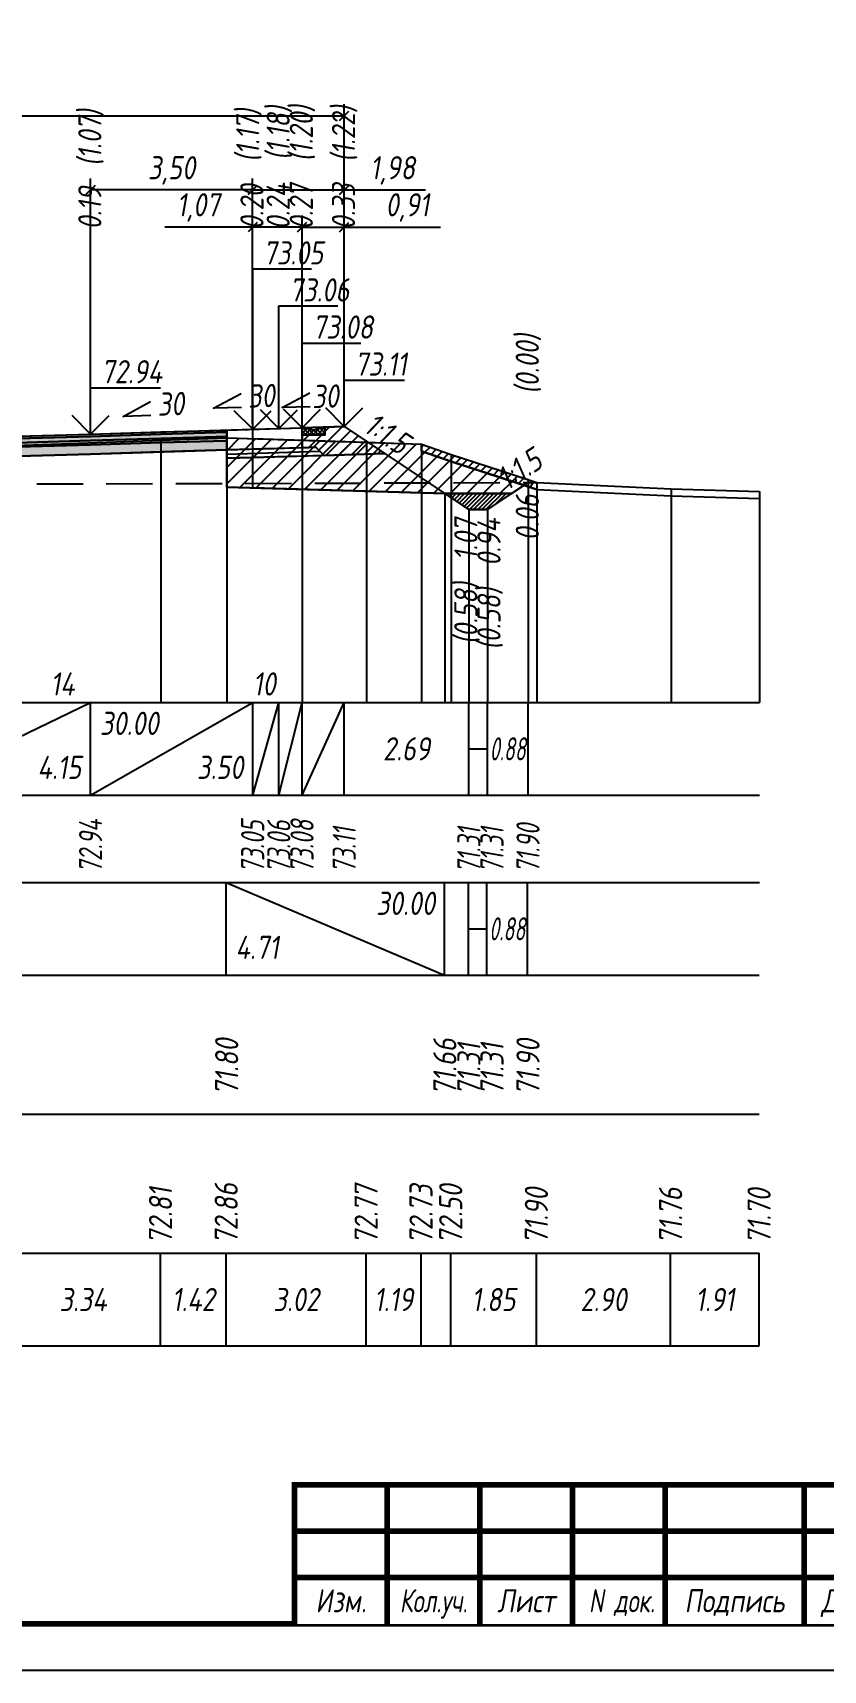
# Model space of a CAD drawing. Extents: x -717 to 1451, y -133302 to 233.
# Drawn here: x 171.7 to 257, y -34755.4 to -34578.7 of the extents above; entities that cross this region are included whole.
import ezdxf
from ezdxf.enums import TextEntityAlignment as Align

# ---------------------------------------------------------------- set-up
doc = ezdxf.new("R2010")
doc.units = 0
doc.linetypes.add('штриховая', pattern=[0.75, 0.5, -0.25])
for name, color, linetype in [('Зарамочное оформление', 7, 'Continuous'), ('Интерполированный поперечник', 2, 'Continuous'), ('Код_510', 7, 'Continuous'), ('Код_514', 1, 'Continuous'), ('Код_516', 1, 'Continuous'), ('Контур_0', 7, 'Continuous'), ('Контур_2521', 7, 'Continuous'), ('Контур_2564', 7, 'Continuous'), ('Контур_2660', 7, 'Continuous'), ('Контур_2665', 7, 'Continuous'), ('Контур_400', 7, 'Continuous'), ('Контур_508', 7, 'Continuous'), ('Контур_512', 7, 'Continuous'), ('Контур_513', 7, 'Continuous'), ('Контур_818', 7, 'Continuous'), ('Красный поперечник', 1, 'Continuous'), ('Объём_2501', 7, 'Continuous'), ('Объём_2564', 7, 'Continuous'), ('Объём_2650', 7, 'Continuous'), ('Объём_2660', 7, 'Continuous'), ('Объём_2661', 7, 'Continuous'), ('Объём_2662', 7, 'Continuous'), ('Объём_2663', 7, 'Continuous'), ('Объём_2664', 7, 'Continuous'), ('Объём_2665', 7, 'Continuous'), ('Объём_2666', 7, 'Continuous'), ('Объём_2667', 7, 'Continuous'), ('Объём_2668', 7, 'Continuous'), ('Объём_2669', 7, 'Continuous'), ('Объём_2675', 7, 'Continuous'), ('Объём_2753', 7, 'Continuous'), ('Откосы', 7, 'Continuous'), ('Отметки покрытия', 7, 'Continuous'), ('Рабочие отметки', 7, 'Continuous'), ('Рабочие отметки доп.', 7, 'Continuous'), ('Слои выравнивания', 7, 'Continuous'), ('Таблица', 7, 'Continuous'), ('Уклоны проезжей части', 7, 'Continuous'), ('Черный поперечник', 3, 'Continuous')]:
    doc.layers.add(name, color=color, linetype=linetype)
for name, color, linetype, true_color in [('Контур_2540', 2, 'Continuous', 0xffff00), ('Контур_2560', 2, 'Continuous', 0xffff00), ('Контур_2561', 7, 'Continuous', 0xff8040), ('Контур_2562', 3, 'Continuous', 0x00ff00), ('Контур_2563', 7, 'Continuous', 0xff8000), ('Контур_2570', 7, 'Continuous', 0x80ff00), ('Контур_2725', 7, 'Continuous', 0x323232), ('Контур_2736', 4, 'Continuous', 0x00ffff), ('Контур_2737', 4, 'Continuous', 0x00ffff), ('Контур_2738', 4, 'Continuous', 0x00ffff), ('Контур_2739', 4, 'Continuous', 0x00ffff), ('Контур_2741', 4, 'Continuous', 0x00ffff), ('Контур_2742', 4, 'Continuous', 0x00ffff), ('Контур_2743', 4, 'Continuous', 0x00ffff), ('Контур_2744', 7, 'Continuous', 0xa4ffff), ('Контур_2745', 7, 'Continuous', 0xa4ffff), ('Контур_2747', 4, 'Continuous', 0x00ffff), ('Контур_2748', 4, 'Continuous', 0x00ffff), ('Контур_2749', 4, 'Continuous', 0x00ffff), ('Контур_2750', 4, 'Continuous', 0x00ffff), ('Контур_2751', 4, 'Continuous', 0x00ffff), ('Контур_2752', 4, 'Continuous', 0x00ffff), ('Контур_2760', 7, 'Continuous', 0x323232), ('Контур_2761', 7, 'Continuous', 0x323232), ('Контур_2762', 7, 'Continuous', 0x323232), ('Контур_2763', 7, 'Continuous', 0x323232), ('Контур_402', 7, 'Continuous', 0xff6464), ('Контур_703', 4, 'Continuous', 0x00ffff), ('Контур_705', 4, 'Continuous', 0x00ffff), ('Контур_707', 4, 'Continuous', 0x00ffff), ('Контур_720', 131, 'Continuous', 0xaaffff), ('Объём_2500', 7, 'Continuous', 0xc0c0c0), ('Объём_2520', 7, 'Continuous', 0x80ffff), ('Объём_2540', 2, 'Continuous', 0xffff00), ('Объём_2560', 2, 'Continuous', 0xffff00), ('Объём_2561', 7, 'Continuous', 0xff8040), ('Объём_2562', 3, 'Continuous', 0x00ff00), ('Объём_2563', 7, 'Continuous', 0xff8000), ('Объём_2570', 7, 'Continuous', 0x80ff00), ('Объём_2600', 7, 'Continuous', 0x808000), ('Объём_2620', 2, 'Continuous', 0xffff00), ('Объём_2746', 2, 'Continuous', 0xffff00)]:
    doc.layers.add(name, color=color, linetype=linetype, true_color=true_color)
doc.styles.get("Standard").update_dxf_attribs({"font": 'txt', "height": 2.5})
doc.styles.add('М', font='romand.shx', dxfattribs={"width": 0.8, "oblique": 10, "height": 2.5})
doc.dimstyles.new('ISO-25', dxfattribs={"dimtxt": 2.5, "dimasz": 2.5, "dimexe": 1.25, "dimexo": 0.625, "dimtad": 1, "dimtxsty": 'Standard', "dimcen": 2.5, "dimadec": 0, "dimazin": 0, "dimtfac": 1, "dimtmove": 0, "dimatfit": 3, "dimfxl": 1, "dimarcsym": 0})

# ---------------------------------------------------------------- blocks, each defined once
blk = doc.blocks.new('_Oblique')
at = {"color": 0, "linetype": 'ByBlock', "lineweight": -2}
blk.add_line((-0.5, -0.5), (0.5, 0.5), dxfattribs=at)
blk = doc.blocks.new('*D801')
at = {"color": 0, "lineweight": -2, "transparency": 16777216}
for p, q in [((200.75, -34620.79), (200.75, -34598.45)), ((205.31, -34620.66), (205.31, -34598.45)), ((200.75, -34599.7), (205.31, -34599.7)), ((205.31, -34599.7), (215.7, -34599.7))]:
    blk.add_line(p, q, dxfattribs=at)
at = {"layer": 'Defpoints', "color": 0, "transparency": 16777216}
for p in [(205.31, -34599.7), (200.75, -34621.42), (205.31, -34621.28)]:
    blk.add_point(p, dxfattribs=at)
at = {"color": 0, "lineweight": -2, "transparency": 16777216, "rotation": 180}
blk.add_blockref('_Oblique', (200.75, -34599.7), dxfattribs=at)
at = {"color": 0, "lineweight": -2, "transparency": 16777216}
blk.add_blockref('_Oblique', (205.31, -34599.7), dxfattribs=at)
at = {"color": 0, "transparency": 16777216, "insert": (212.13, -34597.59), "char_height": 2.5, "width": 8.75, "attachment_point": 5, "style": 'М'}
blk.add_mtext('0,91', dxfattribs=at)
blk = doc.blocks.new('*D803')
at = {"color": 0, "lineweight": -2, "transparency": 16777216}
for p, q in [((195.42, -34620.95), (195.42, -34598.45)), ((200.75, -34620.79), (200.75, -34598.45)), ((195.42, -34599.7), (185.93, -34599.7)), ((200.75, -34599.7), (195.42, -34599.7))]:
    blk.add_line(p, q, dxfattribs=at)
at = {"layer": 'Defpoints', "color": 0, "transparency": 16777216}
for p in [(200.75, -34599.7), (195.42, -34621.58), (200.75, -34621.42)]:
    blk.add_point(p, dxfattribs=at)
at = {"color": 0, "lineweight": -2, "transparency": 16777216, "rotation": 180}
blk.add_blockref('_Oblique', (195.42, -34599.7), dxfattribs=at)
at = {"color": 0, "lineweight": -2, "transparency": 16777216}
blk.add_blockref('_Oblique', (200.75, -34599.7), dxfattribs=at)
at = {"color": 0, "transparency": 16777216, "insert": (189.56, -34597.59), "char_height": 2.5, "width": 8.75, "attachment_point": 5, "style": 'М'}
blk.add_mtext('1,07', dxfattribs=at)
blk = doc.blocks.new('*D805')
at = {"color": 0, "lineweight": -2, "transparency": 16777216}
for p, q in [((177.92, -34621.48), (177.92, -34594.45)), ((195.42, -34620.95), (195.42, -34594.45)), ((195.42, -34595.7), (177.92, -34595.7))]:
    blk.add_line(p, q, dxfattribs=at)
at = {"layer": 'Defpoints', "color": 0, "transparency": 16777216}
for p in [(177.92, -34595.7), (195.42, -34621.58), (177.92, -34622.1)]:
    blk.add_point(p, dxfattribs=at)
at = {"color": 0, "lineweight": -2, "transparency": 16777216, "rotation": 180}
blk.add_blockref('_Oblique', (177.92, -34595.7), dxfattribs=at)
at = {"color": 0, "lineweight": -2, "transparency": 16777216}
blk.add_blockref('_Oblique', (195.42, -34595.7), dxfattribs=at)
at = {"color": 0, "transparency": 16777216, "insert": (186.67, -34593.59), "char_height": 2.5, "width": 9.5833, "attachment_point": 5, "style": 'М'}
blk.add_mtext('3,50', dxfattribs=at)
blk = doc.blocks.new('*D806')
at = {"color": 0, "lineweight": -2, "transparency": 16777216}
for p, q in [((195.42, -34620.95), (195.42, -34594.45)), ((205.31, -34620.66), (205.31, -34594.45)), ((195.42, -34595.7), (205.31, -34595.7)), ((205.31, -34595.7), (214.08, -34595.7))]:
    blk.add_line(p, q, dxfattribs=at)
at = {"layer": 'Defpoints', "color": 0, "transparency": 16777216}
for p in [(195.42, -34595.7), (195.42, -34621.58), (205.31, -34621.28)]:
    blk.add_point(p, dxfattribs=at)
at = {"color": 0, "lineweight": -2, "transparency": 16777216, "rotation": 180}
blk.add_blockref('_Oblique', (195.42, -34595.7), dxfattribs=at)
at = {"color": 0, "lineweight": -2, "transparency": 16777216}
blk.add_blockref('_Oblique', (205.31, -34595.7), dxfattribs=at)
at = {"color": 0, "transparency": 16777216, "insert": (210.53, -34593.59), "char_height": 2.5, "width": 9.1667, "attachment_point": 5, "style": 'М'}
blk.add_mtext('1,98', dxfattribs=at)
blk = doc.blocks.new('*D808')
at = {"color": 0, "lineweight": -2, "transparency": 16777216}
for p, q in [((109.42, -34623.56), (109.42, -34586.45)), ((109.42, -34587.7), (205.31, -34587.7)), ((205.31, -34620.66), (205.31, -34586.45))]:
    blk.add_line(p, q, dxfattribs=at)
at = {"layer": 'Defpoints', "color": 0, "transparency": 16777216}
for p in [(205.31, -34587.7), (205.31, -34621.28), (109.42, -34624.18)]:
    blk.add_point(p, dxfattribs=at)
at = {"color": 0, "lineweight": -2, "transparency": 16777216, "rotation": 180}
blk.add_blockref('_Oblique', (109.42, -34587.7), dxfattribs=at)
at = {"color": 0, "lineweight": -2, "transparency": 16777216}
blk.add_blockref('_Oblique', (205.31, -34587.7), dxfattribs=at)
at = {"color": 0, "transparency": 16777216, "insert": (157.37, -34585.59), "char_height": 2.5, "width": 10.8333, "attachment_point": 5, "style": 'М'}
blk.add_mtext('19,18', dxfattribs=at)
blk = doc.blocks.new('Штамп')
at = {"linetype": 'Continuous'}
blk.add_wipeout([(199.95, -411.25), (384.95, -411.25), (384.95, -426.25), (199.95, -426.25)], dxfattribs=at).dxf.layer = 'Зарамочное оформление'
at = {"layer": 'Зарамочное оформление', "linetype": 'Continuous', "lineweight": -3, "const_width": 0.6, "flags": 128}
for points in [[(199.95, -426.25), (199.95, -411.25), (384.95, -411.25)], [(209.95, -411.25), (209.95, -426.25)], [(219.95, -411.25), (219.95, -426.25)], [(229.95, -411.25), (229.95, -426.25)], [(239.95, -411.25), (239.95, -426.25)], [(254.95, -411.25), (254.95, -426.25)], [(199.95, -416.25), (264.95, -416.25)], [(199.95, -421.25), (264.95, -421.25)]]:
    blk.add_lwpolyline(points, dxfattribs=at)
at = {"layer": 'Зарамочное оформление', "linetype": 'Continuous', "style": 'М', "oblique": 10}
for s, width, p in [('Изм.', 0.8, (204.95, -423.75)), ('Кол.уч.', 0.7, (214.95, -423.75)), ('Лист', 0.8, (224.95, -423.75)), ('N док.', 0.7, (235.28, -423.75)), ('Подпись', 0.8, (247.45, -423.75)), ('Дата', 0.8, (259.95, -423.75))]:
    blk.add_text(s, height=2.5, dxfattribs=dict(at, width=width)).set_placement(p, align=Align.MIDDLE_CENTER)
blk = doc.blocks.new('шифр')
blk.add_blockref('Штамп', (0, -34384))

msp = doc.modelspace()

# ---------------------------------------------------------------- hatches: boundary and pattern name
h = msp.add_hatch()
h.set_pattern_fill('ANSI37', color=256, scale=0.1)
h.set_pattern_definition([(45, (202.01033, -34621.60437), (-0.22451, 0.22451), []), (135, (202.01033, -34621.60437), (-0.22451, -0.22451), [])])
h.paths.add_polyline_path([(200.753, -34621.354), (200.753, -34622.107), (203.253, -34622.107), (203.253, -34621.28), (202.003, -34621.604)])
at = {"transparency": 33554681}
h = msp.add_hatch(dxfattribs=at)
h.set_pattern_fill('ANGLE', color=256)
h.set_pattern_definition([(0, (0, -7e-11), (0, 6.985), [5.08, -1.905]), (90, (0, -7e-11), (-6.985, 4e-16), [5.08, -1.905])])
h.paths.add_polyline_path([(216.169, -34628.459), (223.357, -34628.459), (220.763, -34630.189), (218.763, -34630.189)], flags=17)
h.paths.add_polyline_path([(216.169, -34628.459), (223.357, -34628.459), (220.763, -34630.189), (218.763, -34630.189)], flags=17)
h.paths.add_polyline_path([(220.763, -34630.189), (223.357, -34628.459)], flags=0)
at = {"layer": 'Объём_2563'}
h = msp.add_hatch(dxfattribs=at)
h.set_pattern_fill('ANSI31', color=256, scale=0.3)
h.paths.add_polyline_path([(203.253, -34621.28), (205.308, -34621.218), (209.686, -34624.137), (203.127, -34624.334), (202.253, -34623.46), (200.753, -34623.505), (200.753, -34622.107), (203.253, -34622.107)])
at = {"layer": 'Объём_2570'}
h = msp.add_hatch(dxfattribs=at)
h.set_pattern_fill('ANSI31', color=256, scale=0.2)
h.paths.add_polyline_path([(225.148, -34627.699), (216.859, -34624.981), (213.654, -34623.868), (213.654, -34623.118), (216.859, -34624.231), (225.148, -34626.949)])
at = {"layer": 'Объём_2600'}
h = msp.add_hatch(dxfattribs=at)
h.set_pattern_fill('ANSI31', color=6, scale=0.4)
h.paths.add_polyline_path([(223.357, -34628.459), (216.169, -34628.459), (192.622, -34627.753), (192.622, -34622.437), (213.654, -34623.118), (213.654, -34623.868), (216.859, -34624.981), (224.712, -34627.556)])
h = msp.add_hatch(dxfattribs=at)
h.set_pattern_fill('HONEY', color=5, scale=0.3)
h.paths.add_polyline_path([(225.148, -34627.265), (226.103, -34627.263), (226.103, -34628.013), (224.712, -34627.556)])
at = {"layer": 'Объём_2620'}
h = msp.add_hatch(dxfattribs=at)
h.set_pattern_fill('ANSI31', color=2, scale=0.1)
h.set_pattern_definition([(45, (-10.55497, -7e-11), (-0.224506403, 0.224506403), [])])
h.paths.add_polyline_path([(216.169, -34628.459), (223.357, -34628.459), (220.763, -34630.189), (218.763, -34630.189)])
h.paths.add_polyline_path([(216.169, -34628.459), (218.763, -34630.189)], flags=17)
at = {"layer": 'Слои выравнивания'}
for color, points in [(2, [(157.175, -34622.64), (168.818, -34622.303), (177.925, -34622.04), (185.526, -34621.812), (192.622, -34621.599), (192.622, -34621.849), (185.526, -34622.062), (177.925, -34622.29), (168.818, -34622.553), (157.175, -34622.89)]), (3, [(157.175, -34622.89), (168.818, -34622.553), (177.925, -34622.29), (185.526, -34622.062), (192.622, -34621.849), (192.622, -34622.299), (185.526, -34622.512), (177.925, -34622.74), (168.818, -34623.003), (157.175, -34623.34)]), (4, [(157.175, -34623.34), (168.818, -34623.003), (177.925, -34622.74), (185.526, -34622.512), (192.622, -34622.299), (192.622, -34622.749), (185.526, -34622.962), (177.925, -34623.19), (168.818, -34623.453), (157.175, -34623.79)]), (5, [(157.175, -34623.79), (168.818, -34623.453), (177.925, -34623.19), (185.526, -34622.962), (192.622, -34622.749), (192.622, -34623.749), (185.526, -34623.962), (177.925, -34624.19), (168.818, -34624.453), (157.175, -34624.79)])]:
    msp.add_hatch(color=color, dxfattribs=at).paths.add_polyline_path(points)

# ---------------------------------------------------------------- linework, layer by layer
at = {"flags": 128}
msp.add_lwpolyline([(-30.054, -34755.421), (389.946, -34755.421), (389.946, -34458.421), (-30.054, -34458.421)], close=True, dxfattribs=at)
at = {"const_width": 0.6, "flags": 128}
msp.add_lwpolyline([(-10.054, -34750.421), (384.946, -34750.421), (384.946, -34463.421), (-10.054, -34463.421)], close=True, dxfattribs=at)
msp.add_lwpolyline([(200.753, -34621.354), (200.753, -34622.107), (203.253, -34622.107), (203.253, -34621.28), (202.003, -34621.604), (200.753, -34621.354)])
at = {"layer": 'Код_510'}
for p, q in [((185.472, -34720.421), (185.472, -34710.421)), ((192.568, -34720.421), (192.568, -34710.421)), ((207.67, -34720.421), (207.67, -34710.421)), ((213.599, -34720.421), (213.599, -34710.421)), ((216.805, -34720.421), (216.805, -34710.421)), ((226.049, -34720.421), (226.049, -34710.421)), ((240.544, -34720.421), (240.544, -34710.421)), ((250.094, -34720.421), (250.094, -34710.421))]:
    msp.add_line(p, q, dxfattribs=at)
at = {"layer": 'Код_514'}
for p, q in [((157.175, -34661), (177.925, -34651)), ((177.925, -34661), (177.925, -34651)), ((177.925, -34661), (195.425, -34651)), ((195.425, -34661), (195.425, -34651)), ((195.425, -34661), (198.253, -34651)), ((198.253, -34661), (198.253, -34651)), ((198.253, -34661), (200.753, -34651)), ((200.753, -34661), (200.753, -34651)), ((200.753, -34661), (205.308, -34651)), ((205.308, -34661), (205.308, -34651)), ((218.763, -34661), (218.763, -34651)), ((220.763, -34661), (220.763, -34651)), ((225.148, -34661), (225.148, -34651)), ((218.763, -34656), (220.763, -34656))]:
    msp.add_line(p, q, dxfattribs=at)
at = {"layer": 'Код_516'}
for p, q in [((192.568, -34680.421), (192.568, -34670.421)), ((192.568, -34670.421), (216.115, -34680.421)), ((216.115, -34680.421), (216.115, -34670.421)), ((218.709, -34680.421), (218.709, -34670.421)), ((220.709, -34680.421), (220.709, -34670.421)), ((225.094, -34680.421), (225.094, -34670.421)), ((218.709, -34675.421), (220.709, -34675.421))]:
    msp.add_line(p, q, dxfattribs=at)
at = {"layer": 'Контур_0', "flags": 128}
for points in [[(192.622, -34621.599), (200.753, -34621.355), (200.753, -34623.505), (192.622, -34623.749), (192.622, -34621.599), (192.622, -34621.599)], [(205.308, -34621.218), (214.425, -34627.296), (214.425, -34627.296), (214.425, -34627.296), (214.425, -34627.296), (214.425, -34627.296), (214.425, -34627.296), (214.425, -34627.296), (214.425, -34627.296), (214.425, -34627.296), (214.425, -34627.296), (214.425, -34627.296), (214.425, -34627.296), (214.425, -34627.296), (214.425, -34627.296), (218.763, -34630.189)], [(205.308, -34621.218), (214.425, -34627.296), (214.425, -34627.296), (214.425, -34627.296), (214.425, -34627.296), (214.425, -34627.296), (214.425, -34627.296), (214.425, -34627.296), (214.425, -34627.296), (214.425, -34627.296), (214.425, -34627.296), (214.425, -34627.296), (214.425, -34627.296), (214.425, -34627.296), (214.425, -34627.296), (218.763, -34630.189), (220.763, -34630.189), (225.148, -34627.265), (225.148, -34627.265), (225.148, -34627.265), (225.148, -34627.265), (225.148, -34627.265), (225.148, -34627.265), (225.148, -34627.265), (225.148, -34627.265), (225.148, -34627.265), (225.148, -34627.265), (225.148, -34627.265), (225.148, -34627.265), (225.148, -34627.265)], [(200.753, -34624.405), (192.622, -34624.649), (192.622, -34623.749), (202.253, -34623.46), (203.127, -34624.334), (200.753, -34624.405), (200.753, -34624.405)], [(200.753, -34623.505), (202.253, -34623.46), (203.127, -34624.334), (209.686, -34624.137)]]:
    msp.add_lwpolyline(points, dxfattribs=at)
at = {"layer": 'Контур_2521', "color": 250, "flags": 128}
msp.add_lwpolyline([(192.622, -34624.199), (202.69, -34623.897)], dxfattribs=at)
at = {"layer": 'Контур_2540', "flags": 128}
msp.add_lwpolyline([(195.425, -34624.565), (209.686, -34624.137), (216.169, -34628.459), (192.622, -34627.753), (192.622, -34624.649), (195.425, -34624.565), (195.425, -34624.565)], dxfattribs=at)
at = {"layer": 'Контур_2560', "flags": 128}
msp.add_lwpolyline([(200.753, -34621.355), (205.308, -34621.218), (205.308, -34621.218), (205.308, -34621.218)], dxfattribs=at)
at = {"layer": 'Контур_2561', "flags": 128}
msp.add_lwpolyline([(200.753, -34621.355), (200.753, -34621.355), (205.308, -34621.218), (205.308, -34621.218), (200.753, -34621.355)], dxfattribs=at)
at = {"layer": 'Контур_2562', "flags": 128}
msp.add_lwpolyline([(205.308, -34621.218), (205.308, -34621.218), (205.308, -34621.218), (205.308, -34621.218), (205.308, -34621.218)], dxfattribs=at)
at = {"layer": 'Контур_2563', "flags": 128}
msp.add_lwpolyline([(200.753, -34621.355), (205.308, -34621.218), (209.686, -34624.137), (203.127, -34624.334), (202.253, -34623.46), (200.753, -34623.505), (200.753, -34621.355), (200.753, -34621.355)], dxfattribs=at)
at = {"layer": 'Контур_2564', "flags": 128}
msp.add_lwpolyline([(200.753, -34621.355), (205.308, -34621.218)], dxfattribs=at)
at = {"layer": 'Контур_2570', "flags": 128}
msp.add_lwpolyline([(168.818, -34623.304), (185.526, -34622.691), (192.622, -34622.437), (207.724, -34622.923), (213.654, -34623.118), (213.654, -34623.868), (216.859, -34624.981), (226.103, -34628.013), (226.103, -34628.013), (240.599, -34628.688), (250.148, -34628.981)], dxfattribs=at)
at = {"layer": 'Контур_2660', "flags": 128}
msp.add_lwpolyline([(192.622, -34627.753), (216.169, -34628.459)], dxfattribs=at)
at = {"layer": 'Контур_2665', "flags": 128}
msp.add_lwpolyline([(205.308, -34621.218), (205.308, -34621.218)], dxfattribs=at)
at = {"layer": 'Контур_2725', "flags": 128}
msp.add_lwpolyline([(143.251, -34625.192), (150.349, -34624.987), (156.986, -34624.795), (157.175, -34624.79), (168.818, -34624.453), (177.925, -34624.19), (185.526, -34623.962), (192.622, -34623.749)], dxfattribs=at)
at = {"layer": 'Контур_2736', "flags": 128}
for points in [[(205.308, -34621.218), (214.425, -34627.296)], [(214.425, -34627.296), (218.763, -34630.189)]]:
    msp.add_lwpolyline(points, dxfattribs=at)
at = {"layer": 'Контур_2737', "flags": 128}
msp.add_lwpolyline([(214.425, -34627.296), (214.425, -34627.296)], dxfattribs=at)
at = {"layer": 'Контур_2738', "flags": 128}
msp.add_lwpolyline([(214.425, -34627.296), (214.425, -34627.296)], dxfattribs=at)
at = {"layer": 'Контур_2739', "flags": 128}
msp.add_lwpolyline([(214.425, -34627.296), (214.425, -34627.296)], dxfattribs=at)
at = {"layer": 'Контур_2741', "flags": 128}
msp.add_lwpolyline([(225.148, -34627.265), (225.148, -34627.265)], dxfattribs=at)
at = {"layer": 'Контур_2742', "flags": 128}
msp.add_lwpolyline([(225.148, -34627.265), (225.148, -34627.265)], dxfattribs=at)
at = {"layer": 'Контур_2743', "flags": 128}
msp.add_lwpolyline([(225.148, -34627.265), (225.148, -34627.265)], dxfattribs=at)
at = {"layer": 'Контур_2744', "flags": 128}
msp.add_lwpolyline([(225.148, -34627.265), (225.148, -34627.265)], dxfattribs=at)
msp.add_lwpolyline([(225.148, -34627.265), (225.148, -34627.265)], dxfattribs=at)
msp.add_lwpolyline([(225.148, -34627.265), (225.148, -34627.265)], dxfattribs=at)
msp.add_lwpolyline([(225.148, -34627.265), (225.148, -34627.265)], dxfattribs=at)
msp.add_lwpolyline([(225.148, -34627.265), (225.148, -34627.265)], dxfattribs=at)
msp.add_lwpolyline([(225.148, -34627.265), (225.148, -34627.265)], dxfattribs=at)
at = {"layer": 'Контур_2745', "flags": 128}
msp.add_lwpolyline([(214.425, -34627.296), (214.425, -34627.296)], dxfattribs=at)
msp.add_lwpolyline([(214.425, -34627.296), (214.425, -34627.296)], dxfattribs=at)
msp.add_lwpolyline([(214.425, -34627.296), (214.425, -34627.296)], dxfattribs=at)
msp.add_lwpolyline([(214.425, -34627.296), (214.425, -34627.296)], dxfattribs=at)
msp.add_lwpolyline([(214.425, -34627.296), (214.425, -34627.296)], dxfattribs=at)
msp.add_lwpolyline([(214.425, -34627.296), (214.425, -34627.296)], dxfattribs=at)
at = {"layer": 'Контур_2747', "flags": 128}
msp.add_lwpolyline([(214.425, -34627.296), (214.425, -34627.296)], dxfattribs=at)
at = {"layer": 'Контур_2748', "flags": 128}
msp.add_lwpolyline([(214.425, -34627.296), (214.425, -34627.296)], dxfattribs=at)
at = {"layer": 'Контур_2749', "flags": 128}
msp.add_lwpolyline([(214.425, -34627.296), (214.425, -34627.296)], dxfattribs=at)
at = {"layer": 'Контур_2750', "flags": 128}
msp.add_lwpolyline([(225.148, -34627.265), (225.148, -34627.265)], dxfattribs=at)
at = {"layer": 'Контур_2751', "flags": 128}
msp.add_lwpolyline([(225.148, -34627.265), (225.148, -34627.265)], dxfattribs=at)
at = {"layer": 'Контур_2752', "flags": 128}
msp.add_lwpolyline([(225.148, -34627.265), (225.148, -34627.265)], dxfattribs=at)
at = {"layer": 'Контур_2760', "flags": 128}
msp.add_lwpolyline([(143.251, -34623.042), (150.349, -34622.837), (156.986, -34622.645), (157.175, -34622.64), (168.818, -34622.303), (177.925, -34622.04), (185.526, -34621.812), (192.622, -34621.599)], dxfattribs=at)
at = {"layer": 'Контур_2761', "flags": 128}
msp.add_lwpolyline([(143.251, -34623.292), (150.349, -34623.087), (156.986, -34622.895), (157.175, -34622.89), (168.818, -34622.553), (177.925, -34622.29), (185.526, -34622.062), (192.622, -34621.849)], dxfattribs=at)
at = {"layer": 'Контур_2762', "flags": 128}
msp.add_lwpolyline([(143.251, -34623.742), (150.349, -34623.537), (156.986, -34623.345), (157.175, -34623.34), (168.818, -34623.003), (177.925, -34622.74), (185.526, -34622.512), (192.622, -34622.299)], dxfattribs=at)
at = {"layer": 'Контур_2763', "flags": 128}
msp.add_lwpolyline([(143.251, -34624.192), (150.349, -34623.987), (156.986, -34623.795), (157.175, -34623.79), (168.818, -34623.453), (177.925, -34623.19), (185.526, -34622.962), (192.622, -34622.749)], dxfattribs=at)
at = {"layer": 'Контур_400', "flags": 128}
msp.add_lwpolyline([(157.175, -34622.64), (177.925, -34622.04), (195.425, -34621.515), (195.425, -34621.515), (195.425, -34621.515), (195.425, -34621.515), (198.253, -34621.43), (198.253, -34621.43), (200.753, -34621.355)], dxfattribs=at)
at = {"layer": 'Контур_402', "flags": 128}
msp.add_lwpolyline([(105, -34628.255), (143.251, -34627.107), (143.251, -34625.192), (157.175, -34624.79), (177.925, -34624.19), (192.622, -34623.749), (192.622, -34627.753), (216.169, -34628.459)], dxfattribs=at)
at = {"layer": 'Контур_508', "flags": 128}
msp.add_lwpolyline([(105, -34628.255), (143.251, -34627.107), (143.251, -34625.192), (157.175, -34624.79), (177.925, -34624.19), (192.622, -34623.749), (192.622, -34627.753), (216.169, -34628.459), (218.763, -34630.189), (220.763, -34630.189), (225.148, -34627.265)], dxfattribs=at)
at = {"layer": 'Контур_512', "flags": 128}
msp.add_lwpolyline([(192.622, -34627.753), (216.169, -34628.459), (218.763, -34630.189), (220.763, -34630.189), (225.148, -34627.265)], dxfattribs=at)
at = {"layer": 'Контур_513', "flags": 128}
msp.add_lwpolyline([(105, -34628.255), (143.251, -34627.107), (143.251, -34625.192), (157.175, -34624.79), (177.925, -34624.19), (192.622, -34623.749), (192.622, -34627.753), (216.169, -34628.459), (218.763, -34630.189), (220.763, -34630.189), (225.148, -34627.265)], dxfattribs=at)
at = {"layer": 'Контур_703', "flags": 128}
msp.add_lwpolyline([(205.308, -34621.218), (214.425, -34627.296)], dxfattribs=at)
at = {"layer": 'Контур_705', "flags": 128}
msp.add_lwpolyline([(214.425, -34627.296), (214.425, -34627.296)], dxfattribs=at)
at = {"layer": 'Контур_707', "flags": 128}
msp.add_lwpolyline([(220.763, -34630.189), (225.148, -34627.265)], dxfattribs=at)
at = {"layer": 'Контур_720', "flags": 128}
msp.add_lwpolyline([(218.763, -34630.189), (220.763, -34630.189)], dxfattribs=at)
at = {"layer": 'Контур_818', "flags": 128}
msp.add_lwpolyline([(105, -34627.82), (112.119, -34628.342), (112.119, -34628.342), (116.806, -34627.243), (118.997, -34626.741), (118.997, -34625.991), (136.957, -34624.709), (143.251, -34624.37), (150.349, -34624.071), (157.175, -34623.787), (168.818, -34623.304), (185.526, -34622.691), (192.622, -34622.437), (207.724, -34622.923), (213.654, -34623.118), (213.654, -34623.868), (216.859, -34624.981), (225.148, -34627.699)], dxfattribs=at)
at = {"layer": 'Красный поперечник'}
for p, q in [((177.925, -34622.04), (195.425, -34621.515)), ((195.425, -34621.515), (198.253, -34621.43)), ((198.253, -34621.43), (200.753, -34621.355)), ((200.753, -34621.355), (205.308, -34621.218)), ((205.308, -34621.218), (218.763, -34630.189)), ((157.175, -34622.64), (177.925, -34622.04)), ((192.622, -34627.753), (192.622, -34651)), ((216.169, -34628.459), (216.169, -34651)), ((220.763, -34630.189), (225.148, -34627.265)), ((225.148, -34627.265), (225.148, -34651)), ((218.763, -34630.189), (218.763, -34651)), ((218.763, -34630.189), (220.763, -34630.189)), ((220.763, -34630.189), (220.763, -34651))]:
    msp.add_line(p, q, dxfattribs=at)
at = {"layer": 'Объём_2500', "flags": 128}
for points in [[(192.622, -34621.599), (200.753, -34621.355), (200.753, -34623.505), (192.622, -34623.749), (192.622, -34621.599), (192.622, -34621.599)], [(195.425, -34621.515), (200.753, -34621.355), (200.753, -34623.505), (195.425, -34623.665), (195.425, -34621.515)]]:
    msp.add_lwpolyline(points, dxfattribs=at)
at = {"layer": 'Объём_2501', "flags": 128}
for points in [[(157.175, -34622.64), (177.925, -34622.04), (195.425, -34621.515), (195.425, -34621.515), (195.425, -34621.515), (195.425, -34621.515), (198.253, -34621.43), (198.253, -34621.43), (200.753, -34621.355)], [(195.425, -34621.515), (198.253, -34621.43), (198.253, -34621.43), (200.753, -34621.355)]]:
    msp.add_lwpolyline(points, dxfattribs=at)
at = {"layer": 'Объём_2520', "color": 250, "flags": 128}
for points in [[(200.753, -34624.405), (192.622, -34624.649), (192.622, -34623.749), (202.253, -34623.46), (203.127, -34624.334), (200.753, -34624.405), (200.753, -34624.405)], [(195.425, -34623.665), (202.253, -34623.46), (203.127, -34624.334), (200.753, -34624.405), (200.753, -34624.405), (200.753, -34624.405), (195.425, -34624.565), (195.425, -34623.665)]]:
    msp.add_lwpolyline(points, dxfattribs=at)
at = {"layer": 'Объём_2540', "flags": 128}
for points in [[(195.425, -34624.565), (209.686, -34624.137), (216.169, -34628.459), (192.622, -34627.753), (192.622, -34624.649), (195.425, -34624.565), (195.425, -34624.565)], [(195.425, -34624.565), (209.686, -34624.137), (216.169, -34628.459), (195.425, -34627.837), (195.425, -34624.565)]]:
    msp.add_lwpolyline(points, dxfattribs=at)
at = {"layer": 'Объём_2560', "flags": 128}
msp.add_lwpolyline([(200.753, -34621.355), (205.308, -34621.218), (205.308, -34621.218), (205.308, -34621.218)], dxfattribs=at)
msp.add_lwpolyline([(200.753, -34621.355), (205.308, -34621.218), (205.308, -34621.218), (205.308, -34621.218)], dxfattribs=at)
at = {"layer": 'Объём_2561', "flags": 128}
msp.add_lwpolyline([(200.753, -34621.355), (200.753, -34621.355), (205.308, -34621.218), (205.308, -34621.218), (200.753, -34621.355)], dxfattribs=at)
msp.add_lwpolyline([(200.753, -34621.355), (200.753, -34621.355), (205.308, -34621.218), (205.308, -34621.218), (200.753, -34621.355)], dxfattribs=at)
at = {"layer": 'Объём_2562', "flags": 128}
msp.add_lwpolyline([(205.308, -34621.218), (205.308, -34621.218), (205.308, -34621.218), (205.308, -34621.218), (205.308, -34621.218)], dxfattribs=at)
msp.add_lwpolyline([(205.308, -34621.218), (205.308, -34621.218), (205.308, -34621.218), (205.308, -34621.218), (205.308, -34621.218)], dxfattribs=at)
at = {"layer": 'Объём_2563', "color": 250, "flags": 128}
for points in [[(200.753, -34621.355), (205.308, -34621.218), (209.686, -34624.137), (203.127, -34624.334), (202.253, -34623.46), (200.753, -34623.505), (200.753, -34621.355), (200.753, -34621.355)], [(203.253, -34621.28), (205.308, -34621.218), (209.686, -34624.137), (203.127, -34624.334), (202.253, -34623.46), (200.753, -34623.505), (200.753, -34622.107), (203.253, -34622.107), (203.253, -34621.28), (203.253, -34621.28)]]:
    msp.add_lwpolyline(points, dxfattribs=at)
at = {"layer": 'Объём_2564', "flags": 128}
msp.add_lwpolyline([(200.753, -34621.355), (205.308, -34621.218)], dxfattribs=at)
msp.add_lwpolyline([(200.753, -34621.355), (205.308, -34621.218)], dxfattribs=at)
at = {"layer": 'Объём_2570', "flags": 128}
msp.add_lwpolyline([(225.148, -34627.699), (216.859, -34624.981), (213.654, -34623.868), (213.654, -34623.118), (216.859, -34624.231), (225.148, -34626.949), (225.148, -34627.699), (225.148, -34627.699)], dxfattribs=at)
msp.add_lwpolyline([(225.148, -34627.699), (216.859, -34624.981), (213.654, -34623.868), (213.654, -34623.118), (216.859, -34624.231), (225.148, -34626.949), (225.148, -34627.699), (225.148, -34627.699)], dxfattribs=at)
at = {"layer": 'Объём_2600', "color": 5, "flags": 128}
msp.add_lwpolyline([(225.148, -34627.265), (226.103, -34627.263), (226.103, -34628.013), (224.712, -34627.556), (225.148, -34627.265), (225.148, -34627.265)], dxfattribs=at)
msp.add_lwpolyline([(225.148, -34627.265), (226.103, -34627.263), (226.103, -34628.013), (224.712, -34627.556), (225.148, -34627.265), (225.148, -34627.265)], dxfattribs=at)
at = {"layer": 'Объём_2620', "flags": 128}
msp.add_lwpolyline([(216.169, -34628.459), (223.357, -34628.459), (220.763, -34630.189), (218.763, -34630.189), (216.169, -34628.459), (216.169, -34628.459)], dxfattribs=at)
msp.add_lwpolyline([(216.169, -34628.459), (223.357, -34628.459), (220.763, -34630.189), (218.763, -34630.189), (216.169, -34628.459), (216.169, -34628.459)], dxfattribs=at)
at = {"layer": 'Объём_2650', "color": 6, "flags": 128}
for points in [[(223.357, -34628.459), (216.169, -34628.459), (192.622, -34627.753), (192.622, -34622.437), (213.654, -34623.118), (213.654, -34623.868), (216.859, -34624.981), (224.712, -34627.556), (223.357, -34628.459), (223.357, -34628.459)], [(195.425, -34622.528), (213.654, -34623.118), (213.654, -34623.868), (216.859, -34624.981), (224.712, -34627.556), (223.357, -34628.459), (223.357, -34628.459), (223.357, -34628.459), (216.169, -34628.459), (195.425, -34627.837), (195.425, -34622.528)]]:
    msp.add_lwpolyline(points, dxfattribs=at)
at = {"layer": 'Объём_2660', "flags": 128}
for points in [[(192.622, -34627.753), (216.169, -34628.459)], [(195.425, -34627.837), (216.169, -34628.459)]]:
    msp.add_lwpolyline(points, dxfattribs=at)
at = {"layer": 'Объём_2661', "flags": 128}
msp.add_lwpolyline([(205.308, -34621.218), (214.425, -34627.296), (216.169, -34628.459)], dxfattribs=at)
msp.add_lwpolyline([(205.308, -34621.218), (214.425, -34627.296), (216.169, -34628.459)], dxfattribs=at)
at = {"layer": 'Объём_2662', "flags": 128}
msp.add_lwpolyline([(223.357, -34628.459), (225.148, -34627.265)], dxfattribs=at)
msp.add_lwpolyline([(223.357, -34628.459), (225.148, -34627.265)], dxfattribs=at)
at = {"layer": 'Объём_2663', "flags": 128}
for points in [[(216.169, -34628.459), (218.763, -34630.189)], [(216.169, -34628.459), (218.763, -34630.189)], [(220.763, -34630.189), (223.357, -34628.459)], [(220.763, -34630.189), (223.357, -34628.459)]]:
    msp.add_lwpolyline(points, dxfattribs=at)
at = {"layer": 'Объём_2664', "flags": 128}
msp.add_lwpolyline([(218.763, -34630.189), (220.763, -34630.189)], dxfattribs=at)
msp.add_lwpolyline([(218.763, -34630.189), (220.763, -34630.189)], dxfattribs=at)
at = {"layer": 'Объём_2665', "flags": 128}
msp.add_lwpolyline([(205.308, -34621.218), (205.308, -34621.218)], dxfattribs=at)
msp.add_lwpolyline([(205.308, -34621.218), (205.308, -34621.218)], dxfattribs=at)
at = {"layer": 'Объём_2666', "flags": 128}
for points in [[(205.308, -34621.218), (214.425, -34627.296)], [(205.308, -34621.218), (214.425, -34627.296)], [(214.425, -34627.296), (216.169, -34628.459)], [(214.425, -34627.296), (216.169, -34628.459)]]:
    msp.add_lwpolyline(points, dxfattribs=at)
at = {"layer": 'Объём_2667', "flags": 128}
for points in [[(214.425, -34627.296), (214.425, -34627.296)], [(214.425, -34627.296), (214.425, -34627.296)], [(225.148, -34627.265), (225.148, -34627.265)], [(225.148, -34627.265), (225.148, -34627.265)]]:
    msp.add_lwpolyline(points, dxfattribs=at)
at = {"layer": 'Объём_2668', "flags": 128}
for points in [[(214.425, -34627.296), (214.425, -34627.296)], [(214.425, -34627.296), (214.425, -34627.296)], [(225.148, -34627.265), (225.148, -34627.265)], [(225.148, -34627.265), (225.148, -34627.265)]]:
    msp.add_lwpolyline(points, dxfattribs=at)
at = {"layer": 'Объём_2669', "flags": 128}
for points in [[(214.425, -34627.296), (214.425, -34627.296)], [(214.425, -34627.296), (214.425, -34627.296)], [(225.148, -34627.265), (225.148, -34627.265)], [(225.148, -34627.265), (225.148, -34627.265)]]:
    msp.add_lwpolyline(points, dxfattribs=at)
at = {"layer": 'Объём_2675', "flags": 128}
for points in [[(214.425, -34627.296), (214.425, -34627.296)], [(214.425, -34627.296), (214.425, -34627.296)], [(214.425, -34627.296), (214.425, -34627.296)], [(214.425, -34627.296), (214.425, -34627.296)], [(214.425, -34627.296), (214.425, -34627.296)], [(214.425, -34627.296), (214.425, -34627.296)], [(214.425, -34627.296), (214.425, -34627.296)], [(214.425, -34627.296), (214.425, -34627.296)], [(214.425, -34627.296), (214.425, -34627.296)], [(214.425, -34627.296), (214.425, -34627.296)], [(214.425, -34627.296), (214.425, -34627.296)], [(214.425, -34627.296), (214.425, -34627.296)], [(225.148, -34627.265), (225.148, -34627.265)], [(225.148, -34627.265), (225.148, -34627.265)], [(225.148, -34627.265), (225.148, -34627.265)], [(225.148, -34627.265), (225.148, -34627.265)], [(225.148, -34627.265), (225.148, -34627.265)], [(225.148, -34627.265), (225.148, -34627.265)], [(225.148, -34627.265), (225.148, -34627.265)], [(225.148, -34627.265), (225.148, -34627.265)], [(225.148, -34627.265), (225.148, -34627.265)], [(225.148, -34627.265), (225.148, -34627.265)], [(225.148, -34627.265), (225.148, -34627.265)], [(225.148, -34627.265), (225.148, -34627.265)]]:
    msp.add_lwpolyline(points, dxfattribs=at)
at = {"layer": 'Объём_2746', "flags": 128}
for points in [[(207.724, -34622.923), (207.873, -34622.928), (216.169, -34628.459), (192.622, -34627.753), (192.622, -34622.437), (207.724, -34622.923), (207.724, -34622.923)], [(195.425, -34622.528), (207.724, -34622.923), (207.724, -34622.923), (207.724, -34622.923), (207.873, -34622.928), (216.169, -34628.459), (195.425, -34627.837), (195.425, -34622.528)]]:
    msp.add_lwpolyline(points, dxfattribs=at)
at = {"layer": 'Объём_2753', "flags": 128}
msp.add_lwpolyline([(192.622, -34621.599), (192.622, -34621.599)], dxfattribs=at)
at = {"layer": 'Откосы', "color": 1, "flags": 128}
for points in [[(194.212, -34619.164), (191.213, -34619.254), (194.167, -34617.664)], [(201.622, -34619.087), (198.623, -34619.177), (201.577, -34617.587)], [(184.44, -34620.034), (181.441, -34620.124), (184.395, -34618.535)]]:
    msp.add_lwpolyline(points, dxfattribs=at)
at = {"layer": 'Отметки покрытия', "color": 1}
for p, q in [((195.425, -34621.515), (195.425, -34604.218)), ((195.425, -34604.218), (201.775, -34604.218)), ((198.253, -34621.43), (198.253, -34608.218)), ((198.253, -34608.218), (204.603, -34608.218)), ((200.753, -34621.355), (200.753, -34612.218)), ((200.753, -34612.218), (207.103, -34612.218)), ((205.308, -34621.218), (205.308, -34616.218)), ((205.308, -34616.218), (211.808, -34616.218)), ((177.925, -34622.04), (177.925, -34617.04)), ((177.925, -34617.04), (185.475, -34617.04)), ((195.425, -34621.515), (193.425, -34619.515)), ((195.425, -34621.515), (197.425, -34619.515)), ((198.253, -34621.43), (196.253, -34619.43)), ((198.253, -34621.43), (200.253, -34619.43)), ((200.753, -34621.355), (198.753, -34619.355)), ((200.753, -34621.355), (202.753, -34619.355)), ((205.308, -34621.218), (203.308, -34619.218)), ((205.308, -34621.218), (207.308, -34619.218)), ((177.925, -34622.04), (175.925, -34620.04)), ((177.925, -34622.04), (179.925, -34620.04))]:
    msp.add_line(p, q, dxfattribs=at)
at = {"layer": 'Слои выравнивания'}
for p, q in [((192.622, -34621.599), (192.622, -34651)), ((200.753, -34621.355), (200.753, -34651))]:
    msp.add_line(p, q, dxfattribs=at)
at = {"layer": 'Слои выравнивания', "color": 2, "flags": 128}
msp.add_lwpolyline([(157.175, -34622.64), (168.818, -34622.303), (177.925, -34622.04), (185.526, -34621.812), (192.622, -34621.599), (192.622, -34621.849), (185.526, -34622.062), (177.925, -34622.29), (168.818, -34622.553), (157.175, -34622.89)], close=True, dxfattribs=at)
at = {"layer": 'Слои выравнивания', "color": 3, "flags": 128}
msp.add_lwpolyline([(157.175, -34622.89), (168.818, -34622.553), (177.925, -34622.29), (185.526, -34622.062), (192.622, -34621.849), (192.622, -34622.299), (185.526, -34622.512), (177.925, -34622.74), (168.818, -34623.003), (157.175, -34623.34)], close=True, dxfattribs=at)
at = {"layer": 'Слои выравнивания', "color": 4, "flags": 128}
msp.add_lwpolyline([(157.175, -34623.34), (168.818, -34623.003), (177.925, -34622.74), (185.526, -34622.512), (192.622, -34622.299), (192.622, -34622.749), (185.526, -34622.962), (177.925, -34623.19), (168.818, -34623.453), (157.175, -34623.79)], close=True, dxfattribs=at)
at = {"layer": 'Слои выравнивания', "color": 5, "flags": 128}
msp.add_lwpolyline([(157.175, -34623.79), (168.818, -34623.453), (177.925, -34623.19), (185.526, -34622.962), (192.622, -34622.749), (192.622, -34623.749), (185.526, -34623.962), (177.925, -34624.19), (168.818, -34624.453), (157.175, -34624.79)], close=True, dxfattribs=at)
at = {"layer": 'Таблица'}
for p, q in [((80, -34651), (250.148, -34651)), ((80, -34661), (250.148, -34661)), ((80, -34670.421), (250.148, -34670.421)), ((79.946, -34680.421), (250.094, -34680.421)), ((79.946, -34695.421), (250.094, -34695.421)), ((79.946, -34710.421), (250.094, -34710.421)), ((79.946, -34720.421), (250.094, -34720.421))]:
    msp.add_line(p, q, dxfattribs=at)
at = {"layer": 'Черный поперечник', "color": 7}
for p, q in [((185.526, -34622.691), (185.526, -34651)), ((192.622, -34622.437), (192.622, -34651)), ((207.724, -34622.923), (207.724, -34651)), ((213.654, -34623.118), (213.654, -34651)), ((216.859, -34624.231), (216.859, -34651)), ((226.103, -34627.263), (226.103, -34651)), ((240.599, -34627.938), (240.599, -34651)), ((250.148, -34628.231), (250.148, -34651))]:
    msp.add_line(p, q, dxfattribs=at)
at = {"layer": 'Черный поперечник', "flags": 128}
msp.add_lwpolyline([(80, -34628.116), (83.893, -34628.104), (90.716, -34628.103), (93.131, -34628.041), (94.751, -34627.773), (101.519, -34626.814), (112.119, -34627.592), (116.806, -34626.493), (118.997, -34625.991), (136.957, -34624.709), (143.251, -34624.37), (150.349, -34624.071), (157.175, -34623.787), (168.818, -34623.304), (185.526, -34622.691), (192.622, -34622.437), (207.724, -34622.923), (213.654, -34623.118), (216.859, -34624.231), (226.103, -34627.263), (240.599, -34627.938), (250.148, -34628.231)], dxfattribs=at)

# ---------------------------------------------------------------- texts
at = {"layer": 'Код_510', "style": 'М', "oblique": 10, "width": 0.8}
for s, p in [('72.86', (192.568, -34709.421)), ('72.77', (207.67, -34709.421)), ('72.73', (213.599, -34709.421)), ('72.50', (216.805, -34709.421)), ('72.81', (185.472, -34709.421)), ('71.90', (226.049, -34709.421)), ('71.76', (240.544, -34709.421)), ('71.70', (250.094, -34709.421))]:
    msp.add_text(s, height=2.5, rotation=90, dxfattribs=at).set_placement(p, align=Align.MIDDLE_LEFT)
for s, p in [('3.34', (177.117, -34715.421)), ('1.42', (189.02, -34715.421)), ('3.02', (200.119, -34715.421)), ('1.19', (210.635, -34715.421)), ('1.85', (221.427, -34715.421)), ('2.90', (233.297, -34715.421)), ('1.91', (245.319, -34715.421))]:
    msp.add_text(s, height=2.5, dxfattribs=at).set_placement(p, align=Align.MIDDLE_CENTER)
at = {"layer": 'Код_514', "style": 'М', "oblique": 10, "width": 0.8}
msp.add_text('30.00', height=2.5, dxfattribs=at).set_placement((178.925, -34652), align=Align.TOP_LEFT)
at = {"layer": 'Код_514', "style": 'М', "oblique": 10}
for s, width, p in [('2.69', 0.8, (212.035, -34656)), ('0.88', 0.6, (222.956, -34656))]:
    msp.add_text(s, height=2.5, dxfattribs=dict(at, width=width)).set_placement(p, align=Align.MIDDLE_CENTER)
at = {"layer": 'Код_514', "style": 'М', "oblique": 10, "width": 0.8}
for s, p in [('4.15', (176.925, -34660)), ('3.50', (194.425, -34660))]:
    msp.add_text(s, height=2.5, dxfattribs=at).set_placement(p, align=Align.BOTTOM_RIGHT)
at = {"layer": 'Код_514', "style": 'М', "oblique": 10, "width": 0.7}
for s, p in [('72.94', (177.925, -34669.382)), ('73.05', (195.425, -34669.382)), ('73.06', (198.253, -34669.382)), ('73.08', (200.753, -34669.382)), ('71.90', (225.148, -34669.382)), ('73.11', (205.308, -34669.382)), ('71.31', (218.763, -34669.382)), ('71.31', (221.263, -34669.382))]:
    msp.add_text(s, height=2.5, rotation=90, dxfattribs=at).set_placement(p, align=Align.MIDDLE_LEFT)
at = {"layer": 'Код_516', "style": 'М', "oblique": 10, "width": 0.8}
msp.add_text('30.00', height=2.5, dxfattribs=at).set_placement((215.115, -34671.421), align=Align.TOP_RIGHT)
at = {"layer": 'Код_516', "style": 'М', "oblique": 10, "width": 0.6}
msp.add_text('0.88', height=2.5, dxfattribs=at).set_placement((222.901, -34675.421), align=Align.MIDDLE_CENTER)
at = {"layer": 'Код_516', "style": 'М', "oblique": 10, "width": 0.8}
msp.add_text('4.71', height=2.5, dxfattribs=at).set_placement((193.568, -34679.421), align=Align.BOTTOM_LEFT)
for s, p in [('71.80', (192.622, -34693.371)), ('71.66', (216.169, -34693.371)), ('71.31', (218.763, -34693.371)), ('71.31', (221.263, -34693.371)), ('71.90', (225.148, -34693.371))]:
    msp.add_text(s, height=2.5, rotation=90, dxfattribs=at).set_placement(p, align=Align.MIDDLE_LEFT)
at = {"layer": 'Отметки покрытия', "color": 1, "style": 'М', "oblique": 10, "width": 0.8}
for s, p in [('73.05', (196.566, -34604.487)), ('73.06', (199.394, -34608.487)), ('73.08', (201.894, -34612.487)), ('72.94', (179.066, -34617.308)), ('73.11', (206.449, -34616.487))]:
    msp.add_text(s, height=2.5, dxfattribs=at).set_placement(p, align=Align.BOTTOM_LEFT)
at = {"layer": 'Рабочие отметки', "color": 1, "style": 'М', "oblique": 10, "width": 0.8}
for s, p in [('0.19', (177.847, -34599.968)), ('0.20', (195.347, -34599.968)), ('0.24', (198.175, -34599.968)), ('0.27', (200.675, -34599.968)), ('0.33', (205.229, -34599.968))]:
    msp.add_text(s, height=2.5, rotation=90, dxfattribs=at).set_placement(p, align=Align.MIDDLE_LEFT)
for s, p in [('0.06', (225.07, -34628.546)), ('1.07', (218.435, -34631.12)), ('0.94', (220.935, -34631.12))]:
    msp.add_text(s, height=2.5, rotation=90, dxfattribs=at).set_placement(p, align=Align.MIDDLE_RIGHT)
at = {"layer": 'Рабочие отметки доп.', "color": 1, "style": 'М', "oblique": 10, "width": 0.8}
for s, p in [('(1.20)', (200.675, -34592.618)), ('(1.07)', (177.847, -34593.118)), ('(1.17)', (194.893, -34592.668)), ('(1.18)', (198.175, -34592.468)), ('(1.22)', (205.229, -34592.668)), ('(0.00)', (225.07, -34617.696))]:
    msp.add_text(s, height=2.5, rotation=90, dxfattribs=at).set_placement(p, align=Align.MIDDLE_LEFT)
for p in [(218.435, -34638.02), (220.935, -34638.62)]:
    msp.add_text('(0.58)', height=2.5, rotation=90, dxfattribs=at).set_placement(p, align=Align.MIDDLE_RIGHT)
at = {"layer": 'Слои выравнивания', "style": 'М', "oblique": 10, "width": 0.8}
for s, p in [('14', (174.899, -34651)), ('10', (196.688, -34651))]:
    msp.add_text(s, height=2.5, dxfattribs=at).set_placement(p, align=Align.BOTTOM_CENTER)
at = {"layer": 'Уклоны проезжей части', "color": 1, "style": 'М', "oblique": 10, "width": 0.8}
for s, rotation, p in [('30', 1.71836, (186.645, -34620.778)), ('30', 1.71836, (196.417, -34619.907)), ('30', 1.71836, (203.327, -34619.961)), ('1:1.5', 326.30994, (208.855, -34623.65)), ('1:1.5', 33.69007, (225.334, -34627.476))]:
    msp.add_text(s, height=2.5, rotation=rotation, dxfattribs=at).set_placement(p, align=Align.BOTTOM_CENTER)

# ---------------------------------------------------------------- dimensions: what is measured, and where the dimension line sits
at = {"color": 5}
dim = msp.add_linear_dim(base=(205.308, -34587.702), p1=(109.425, -34624.182), p2=(205.308, -34621.281), angle=180, dimstyle='ISO-25', override={"dimasz": 1, "dimlfac": 0.2, "dimzin": 0, "dimtxsty": 'М', "dimblk1": 'Oblique', "dimblk2": 'Oblique', "dimsah": 1}, dxfattribs=at)
dim.commit()
dim.dimension.update_dxf_attribs({"geometry": '*D808', "text_midpoint": (157.366, -34585.589)})
dim = msp.add_linear_dim(base=(177.925, -34595.702), p1=(195.425, -34621.577), p2=(177.925, -34622.102), dimstyle='ISO-25', override={"dimasz": 1, "dimlfac": 0.2, "dimzin": 0, "dimtxsty": 'М', "dimblk1": 'Oblique', "dimblk2": 'Oblique', "dimsah": 1}, dxfattribs=at)
dim.commit()
dim.dimension.update_dxf_attribs({"geometry": '*D805', "text_midpoint": (186.675, -34593.589)})
dim = msp.add_linear_dim(base=(195.425, -34595.702), p1=(205.308, -34621.281), p2=(195.425, -34621.577), dimstyle='ISO-25', override={"dimasz": 1, "dimlfac": 0.2, "dimzin": 0, "dimtxsty": 'М', "dimblk1": 'Oblique', "dimblk2": 'Oblique', "dimsah": 1}, dxfattribs=at)
dim.commit()
dim.dimension.update_dxf_attribs({"geometry": '*D806', "text_midpoint": (210.525, -34595.702), "dimtype": 160})
for base, p1, p2, picture, middle in [((200.753, -34599.702), (195.425, -34621.577), (200.753, -34621.417), '*D803', (189.563, -34599.702)), ((205.308, -34599.702), (200.753, -34621.417), (205.308, -34621.281), '*D801', (212.134, -34599.702))]:
    dim = msp.add_linear_dim(base=base, p1=p1, p2=p2, angle=180, dimstyle='ISO-25', override={"dimasz": 1, "dimlfac": 0.2, "dimzin": 0, "dimtxsty": 'М', "dimblk1": 'Oblique', "dimblk2": 'Oblique', "dimsah": 1}, dxfattribs=at)
    dim.commit()
    dim.dimension.update_dxf_attribs({"geometry": picture, "text_midpoint": middle, "dimtype": 160})

# ---------------------------------------------------------------- next in the draw order: block references
msp.add_blockref('шифр', (0, 59.829))

# ---------------------------------------------------------------- next in the draw order: linework, layer by layer
at = {"layer": 'Интерполированный поперечник', "linetype": 'штриховая', "ltscale": 10, "flags": 128}
msp.add_lwpolyline([(112.119, -34627.592), (226.103, -34627.263)], dxfattribs=at)

doc.saveas('drawing.dxf')
